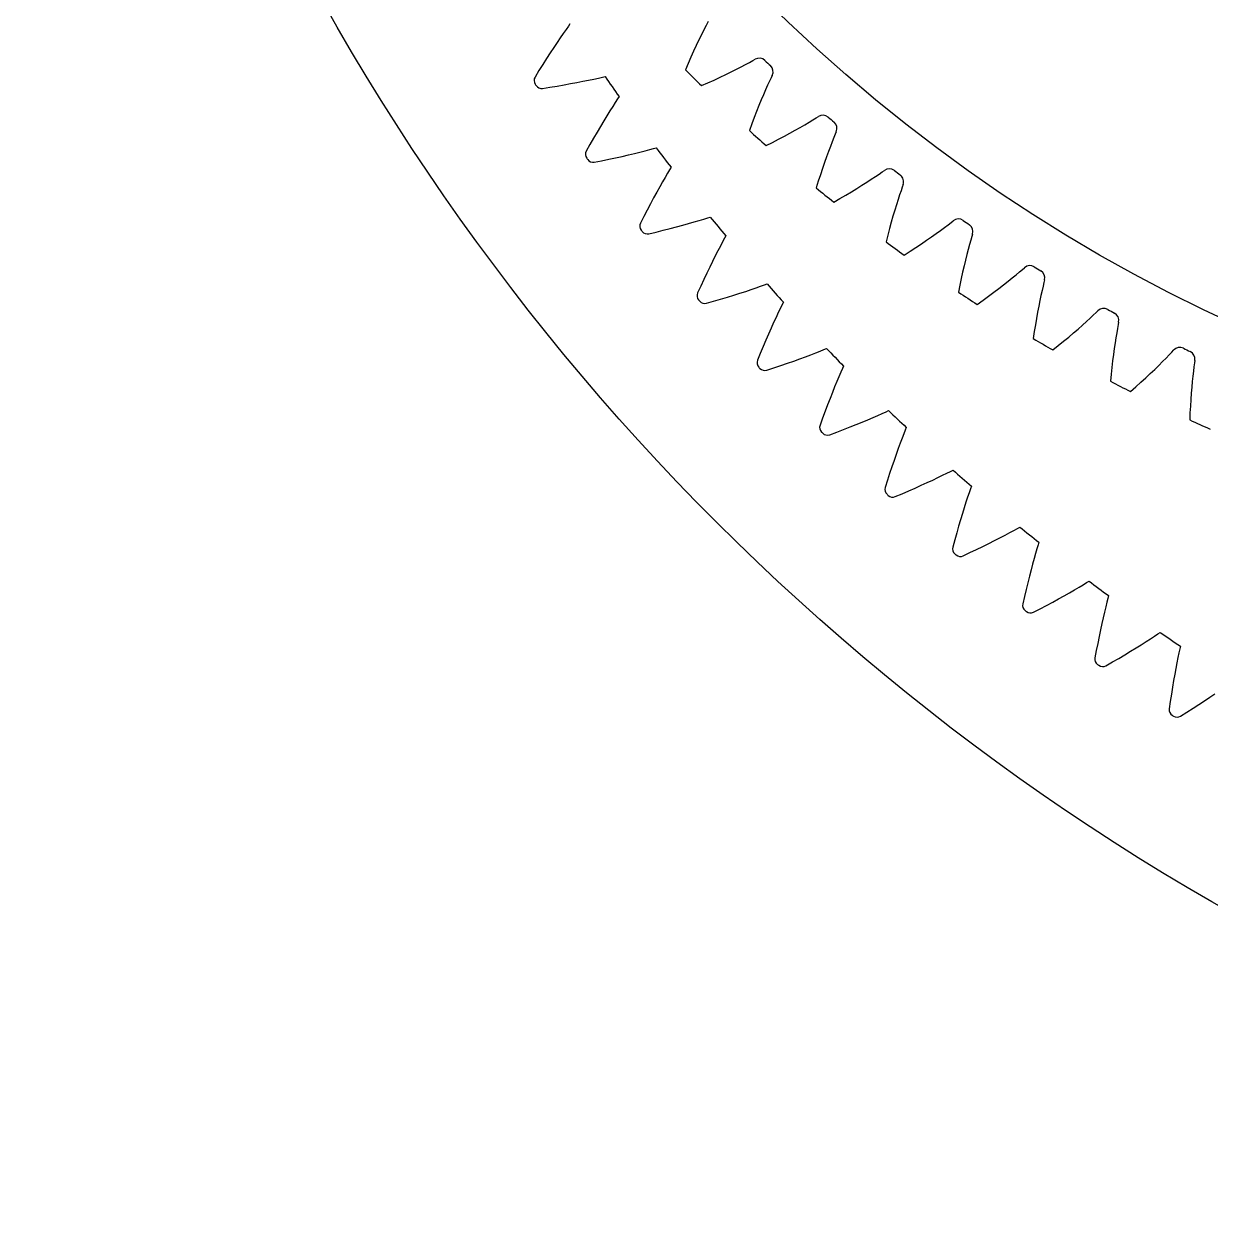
# Model space of a CAD drawing. Header units: millimetres. Extents: x -128 to 128, y -128 to 128.
# Drawn here: x -128.5 to -64, y -128.5 to -63.8 of the extents above; entities that cross this region are included whole.
import ezdxf

# ---------------------------------------------------------------- set-up
doc = ezdxf.new("R2010")
doc.units = ezdxf.units.MM

msp = doc.modelspace()

# ---------------------------------------------------------------- linework, layer by layer
at = {"layer": 'journal'}
msp.add_circle((-26.25, 0), 88, dxfattribs=at)
at = {"layer": 'outer'}
msp.add_circle((0, 0), 128.494929, dxfattribs=at)
at = {"layer": 'output_ring'}
for p, q in [((-98.912265, -63.904975), (-99.039461, -64.086221)), ((-98.824885, -63.781579), (-98.912265, -63.904975)), ((-99.349748, -64.536522), (-99.523762, -64.794206)), ((-99.187241, -64.299231), (-99.349748, -64.536522)), ((-99.039461, -64.086221), (-99.187241, -64.299231)), ((-99.707164, -65.069869), (-99.898423, -65.361864)), ((-99.523762, -64.794206), (-99.707164, -65.069869)), ((-100.300015, -65.990359), (-100.508609, -66.325243)), ((-100.096357, -65.668996), (-100.300015, -65.990359)), ((-99.898423, -65.361864), (-100.096357, -65.668996)), ((-100.508609, -66.325243), (-100.721774, -66.67262)), ((-97.061837, -66.681946), (-96.91431, -66.648812)), ((-100.312818, -67.286347), (-99.910147, -67.223365)), ((-99.910147, -67.223365), (-99.520767, -67.159789)), ((-99.520767, -67.159789), (-99.145767, -67.095564)), ((-99.145767, -67.095564), (-98.786103, -67.031142)), ((-98.786103, -67.031142), (-98.442979, -66.967053)), ((-98.442979, -66.967053), (-98.117954, -66.903926)), ((-98.117954, -66.903926), (-97.813137, -66.842542)), ((-97.813137, -66.842542), (-97.531571, -66.783926)), ((-97.531571, -66.783926), (-97.278083, -66.729552)), ((-97.278083, -66.729552), (-97.061837, -66.681946)), ((-96.241222, -67.860954), (-96.360969, -68.047206)), ((-96.158915, -67.734118), (-96.241222, -67.860954)), ((-96.652753, -68.509712), (-96.81618, -68.774235)), ((-96.499996, -68.26603), (-96.652753, -68.509712)), ((-96.360969, -68.047206), (-96.499996, -68.26603)), ((-96.988261, -69.057105), (-97.167529, -69.356611)), ((-96.81618, -68.774235), (-96.988261, -69.057105)), ((-97.352853, -69.671512), (-97.543321, -70.000864)), ((-97.167529, -69.356611), (-97.352853, -69.671512)), ((-97.738173, -70.343926), (-97.937084, -70.699657)), ((-97.543321, -70.000864), (-97.738173, -70.343926)), ((-94.279776, -70.560653), (-94.133713, -70.521569)), ((-97.103806, -71.217057), (-96.717322, -71.137754)), ((-96.717322, -71.137754), (-96.345232, -71.058384)), ((-96.345232, -71.058384), (-95.988475, -70.97944)), ((-95.988475, -70.97944), (-95.64823, -70.901499)), ((-95.64823, -70.901499), (-95.32603, -70.825252)), ((-95.32603, -70.825252), (-95.023951, -70.751565)), ((-95.023951, -70.751565), (-94.744991, -70.681586)), ((-94.744991, -70.681586), (-94.493916, -70.616985)), ((-94.493916, -70.616985), (-94.279776, -70.560653)), ((-97.503593, -71.296307), (-97.103806, -71.217057)), ((-93.412056, -71.705438), (-93.524157, -71.896389)), ((-93.334956, -71.57537), (-93.412056, -71.705438)), ((-93.796957, -72.37034), (-93.94953, -72.641269)), ((-93.654201, -72.120668), (-93.796957, -72.37034)), ((-93.524157, -71.896389), (-93.654201, -72.120668)), ((-94.110006, -72.93088), (-94.27699, -73.237405)), ((-93.94953, -72.641269), (-94.110006, -72.93088)), ((-94.4494, -73.559558), (-94.626364, -73.896358)), ((-94.27699, -73.237405), (-94.4494, -73.559558)), ((-94.807152, -74.247035), (-94.991485, -74.610534)), ((-94.626364, -73.896358), (-94.807152, -74.247035)), ((-91.802746, -74.463117), (-91.554495, -74.388394)), ((-91.554495, -74.388394), (-91.342814, -74.32343)), ((-91.342814, -74.32343), (-91.198455, -74.278459)), ((-94.137922, -75.09374), (-93.75497, -74.99884)), ((-93.75497, -74.99884), (-93.386402, -74.904456)), ((-93.386402, -74.904456), (-93.033138, -74.811119)), ((-93.033138, -74.811119), (-92.696331, -74.719453)), ((-92.696331, -74.719453), (-92.377485, -74.630211)), ((-92.377485, -74.630211), (-92.078641, -74.544343)), ((-92.078641, -74.544343), (-91.802746, -74.463117)), ((-94.53417, -75.189126), (-94.137922, -75.09374)), ((-90.533684, -75.627447), (-90.654532, -75.856811)), ((-90.429414, -75.432109), (-90.533684, -75.627447)), ((-90.357648, -75.299024), (-90.429414, -75.432109)), ((-90.787053, -76.112063), (-90.928521, -76.388953)), ((-90.654532, -75.856811), (-90.787053, -76.112063)), ((-91.231553, -76.99787), (-91.390766, -77.326745)), ((-91.077129, -76.684829), (-91.231553, -76.99787)), ((-90.928521, -76.388953), (-91.077129, -76.684829)), ((-91.390766, -77.326745), (-91.553936, -77.67044)), ((-91.720364, -78.028155), (-91.889814, -78.398827)), ((-91.553936, -77.67044), (-91.720364, -78.028155)), ((-89.277165, -78.312554), (-88.982045, -78.214645)), ((-88.982045, -78.214645), (-88.70967, -78.122305)), ((-88.70967, -78.122305), (-88.464651, -78.037583)), ((-88.464651, -78.037583), (-88.255776, -77.964094)), ((-88.255776, -77.964094), (-88.113358, -77.913309)), ((-91.409427, -78.95841), (-91.017371, -78.847045)), ((-91.017371, -78.847045), (-90.638579, -78.736703)), ((-90.638579, -78.736703), (-90.274139, -78.62746)), ((-90.274139, -78.62746), (-89.924947, -78.519884)), ((-89.924947, -78.519884), (-89.592132, -78.414644)), ((-89.592132, -78.414644), (-89.277165, -78.312554)), ((-87.231883, -78.898962), (-87.298196, -79.034846)), ((-87.505918, -79.468323), (-87.627986, -79.728735)), ((-87.394465, -79.234249), (-87.505918, -79.468323)), ((-87.298196, -79.034846), (-87.394465, -79.234249)), ((-87.758117, -80.011131), (-87.894612, -80.312786)), ((-87.627986, -79.728735), (-87.758117, -80.011131)), ((-88.036223, -80.631828), (-88.181978, -80.966885)), ((-87.894612, -80.312786), (-88.036223, -80.631828)), ((-88.331085, -81.31691), (-88.48288, -81.681076)), ((-88.181978, -80.966885), (-88.331085, -81.31691)), ((-85.229459, -81.558556), (-85.023734, -81.476663)), ((-85.023734, -81.476663), (-84.883491, -81.420148)), ((-88.48288, -81.681076), (-88.637169, -82.05831)), ((-87.013556, -82.22128), (-86.66901, -82.09964)), ((-86.66901, -82.09964), (-86.340733, -81.980999)), ((-86.340733, -81.980999), (-86.030162, -81.866229)), ((-86.030162, -81.866229), (-85.739253, -81.756441)), ((-85.739253, -81.756441), (-85.470843, -81.653138)), ((-85.470843, -81.653138), (-85.229459, -81.558556)), ((-88.134499, -82.597966), (-87.747278, -82.470804)), ((-87.747278, -82.470804), (-87.373269, -82.345202)), ((-87.373269, -82.345202), (-87.013556, -82.22128)), ((-84.111656, -82.71087), (-84.213533, -82.949267)), ((-84.023548, -82.507729), (-84.111656, -82.71087)), ((-83.962796, -82.369269), (-84.023548, -82.507729)), ((-84.324947, -83.214413), (-84.443527, -83.50185)), ((-84.213533, -82.949267), (-84.324947, -83.214413)), ((-84.567685, -83.808789), (-84.69625, -84.133308)), ((-84.443527, -83.50185), (-84.567685, -83.808789)), ((-84.828306, -84.473997), (-84.963106, -84.829777)), ((-84.69625, -84.133308), (-84.828306, -84.473997)), ((-85.100019, -85.199795), (-85.238893, -85.582972)), ((-84.963106, -84.829777), (-85.100019, -85.199795)), ((-83.270676, -85.544507), (-82.947477, -85.41266)), ((-82.947477, -85.41266), (-82.641812, -85.285398)), ((-82.641812, -85.285398), (-82.355591, -85.163911)), ((-82.355591, -85.163911), (-82.091588, -85.049816)), ((-82.091588, -85.049816), (-81.854235, -84.945529)), ((-81.854235, -84.945529), (-81.651998, -84.855366)), ((-81.651998, -84.855366), (-81.514161, -84.793214)), ((-84.714767, -86.101814), (-84.333017, -85.959063)), ((-84.333017, -85.959063), (-83.964405, -85.818408)), ((-83.964405, -85.818408), (-83.610009, -85.68001)), ((-83.610009, -85.68001), (-83.270676, -85.544507)), ((-80.690653, -86.051596), (-80.782784, -86.293927)), ((-80.610849, -85.845052), (-80.690653, -86.051596)), ((-80.555758, -85.704244), (-80.610849, -85.845052)), ((-80.883362, -86.56337), (-80.990196, -86.855376)), ((-80.782784, -86.293927), (-80.883362, -86.56337)), ((-81.101813, -87.167095), (-81.217121, -87.496557)), ((-80.990196, -86.855376), (-81.101813, -87.167095)), ((-81.335262, -87.842318), (-81.455533, -88.203268)), ((-81.217121, -87.496557), (-81.335262, -87.842318)), ((-81.577338, -88.578531), (-81.70057, -88.967021)), ((-81.455533, -88.203268), (-81.577338, -88.578531)), ((-79.417938, -88.703988), (-79.117682, -88.564443)), ((-79.117682, -88.564443), (-78.83662, -88.431457)), ((-78.83662, -88.431457), (-78.577457, -88.306757)), ((-78.577457, -88.306757), (-78.344525, -88.192936)), ((-78.344525, -88.192936), (-78.146108, -88.094652)), ((-78.146108, -88.094652), (-78.010903, -88.026965)), ((-80.780197, -89.306092), (-80.417588, -89.150614)), ((-80.417588, -89.150614), (-80.069092, -88.997968)), ((-80.069092, -88.997968), (-79.735529, -88.848825)), ((-79.735529, -88.848825), (-79.417938, -88.703988)), ((-77.137075, -89.25094), (-77.21931, -89.496805)), ((-77.065707, -89.041332), (-77.137075, -89.25094)), ((-77.016368, -88.898407), (-77.065707, -89.041332)), ((-81.155848, -89.464196), (-80.780197, -89.306092)), ((-77.308885, -89.770103), (-77.403798, -90.066199)), ((-77.21931, -89.496805), (-77.308885, -89.770103)), ((-77.502691, -90.382185), (-77.604553, -90.71605)), ((-77.403798, -90.066199), (-77.502691, -90.382185)), ((-77.708585, -91.066314), (-77.814129, -91.431842)), ((-77.604553, -90.71605), (-77.708585, -91.066314)), ((-74.706096, -91.295443), (-74.511825, -91.189199)), ((-74.511825, -91.189199), (-74.379473, -91.116088)), ((-77.920626, -91.811733), (-78.028013, -92.204898)), ((-77.814129, -91.431842), (-77.920626, -91.811733)), ((-76.069376, -92.007164), (-75.757916, -91.849576)), ((-75.757916, -91.849576), (-75.463561, -91.697978)), ((-75.463561, -91.697978), (-75.188119, -91.55371)), ((-75.188119, -91.55371), (-74.934223, -91.41861)), ((-74.934223, -91.41861), (-74.706096, -91.295443)), ((-77.46359, -92.679589), (-77.094655, -92.506392)), ((-77.094655, -92.506392), (-76.738644, -92.336346)), ((-76.738644, -92.336346), (-76.396621, -92.169702)), ((-76.396621, -92.169702), (-76.069376, -92.007164)), ((-73.456761, -92.303646), (-73.528965, -92.552641)), ((-73.393946, -92.091317), (-73.456761, -92.303646)), ((-73.35044, -91.946509), (-73.393946, -92.091317)), ((-73.690226, -93.129044), (-73.776232, -93.448778)), ((-73.607391, -92.829344), (-73.690226, -93.129044)), ((-73.528965, -92.552641), (-73.607391, -92.829344)), ((-73.86448, -93.786496), (-73.954232, -94.140688)), ((-73.776232, -93.448778), (-73.86448, -93.786496)), ((-73.954232, -94.140688), (-74.044876, -94.510193)), ((-71.416085, -94.525541), (-71.167873, -94.380262)), ((-71.167873, -94.380262), (-70.944924, -94.247952)), ((-70.944924, -94.247952), (-70.755118, -94.133922)), ((-70.755118, -94.133922), (-70.625839, -94.055508)), ((-74.135891, -94.894088), (-74.227256, -95.291282)), ((-74.044876, -94.510193), (-74.135891, -94.894088)), ((-72.598631, -95.190002), (-72.278242, -95.014336)), ((-72.278242, -95.014336), (-71.973424, -94.844255)), ((-71.973424, -94.844255), (-71.685455, -94.680852)), ((-71.685455, -94.680852), (-71.416085, -94.525541)), ((-69.601599, -94.989996), (-69.655758, -95.204696)), ((-69.563997, -94.843545), (-69.601599, -94.989996)), ((-73.64406, -95.74271), (-73.282447, -95.554703)), ((-73.282447, -95.554703), (-72.93362, -95.37037)), ((-72.93362, -95.37037), (-72.598631, -95.190002)), ((-69.78496, -95.736067), (-69.855581, -96.038877)), ((-69.717811, -95.456413), (-69.78496, -95.736067)), ((-69.655758, -95.204696), (-69.717811, -95.456413)), ((-69.928559, -96.361834), (-70.003049, -96.702851)), ((-69.855581, -96.038877), (-69.928559, -96.361834)), ((-70.078373, -97.06039), (-70.153968, -97.433265)), ((-70.003049, -96.702851), (-70.078373, -97.06039)), ((-67.284594, -97.186848), (-67.06719, -97.045611)), ((-67.06719, -97.045611), (-66.882161, -96.923983)), ((-66.882161, -96.923983), (-66.756166, -96.840394)), ((-70.153968, -97.433265), (-70.229351, -97.820533)), ((-68.368354, -97.865399), (-68.07068, -97.683105)), ((-68.07068, -97.683105), (-67.789569, -97.508167)), ((-67.789569, -97.508167), (-67.526715, -97.342067)), ((-67.526715, -97.342067), (-67.284594, -97.186848)), ((-65.663261, -97.584752), (-65.694897, -97.732607)), ((-70.229351, -97.820533), (-70.304544, -98.221103)), ((-69.349836, -98.446019), (-69.008766, -98.2477)), ((-69.008766, -98.2477), (-68.681361, -98.053905)), ((-68.681361, -98.053905), (-68.368354, -97.865399)), ((-65.792112, -98.20335), (-65.847872, -98.485496)), ((-65.74031, -97.949325), (-65.792112, -98.20335)), ((-65.694897, -97.732607), (-65.74031, -97.949325)), ((-69.703533, -98.648525), (-69.349836, -98.446019)), ((-65.906164, -98.790919), (-65.965994, -99.116568)), ((-65.847872, -98.485496), (-65.906164, -98.790919)), ((-66.026602, -99.460324), (-66.087375, -99.820622)), ((-65.965994, -99.116568), (-66.026602, -99.460324)), ((-66.147798, -100.196254), (-66.207424, -100.586258)), ((-66.087375, -99.820622), (-66.147798, -100.196254)), ((-64.056095, -100.361462), (-63.782305, -100.175275)), ((-66.207424, -100.586258), (-66.266322, -100.989546)), ((-64.97053, -100.96361), (-64.651248, -100.756706)), ((-64.651248, -100.756706), (-64.346138, -100.55567)), ((-64.346138, -100.55567), (-64.056095, -100.361462)), ((-65.648483, -101.392262), (-65.303283, -101.175588)), ((-65.303283, -101.175588), (-64.97053, -100.96361))]:
    msp.add_line(p, q, dxfattribs=at)
for centre, radius, start, end in [((0, 0), 117.619929, 214.516641, 215.160778), ((-100.413146, -66.857955), 0.36, 149.014672, 213.656816), ((0, 0), 120.994929, 213.656816, 213.698023), ((-100.365036, -66.930155), 0.36, 213.698023, 278.340167), ((0, 0), 117.619929, 216.839222, 217.483359), ((-97.621199, -70.872332), 0.36, 151.337253, 215.979397), ((0, 0), 120.994929, 215.979397, 216.020603), ((-97.570203, -70.942523), 0.36, 216.020603, 280.662747), ((0, 0), 117.619929, 219.161803, 219.805939), ((-94.668861, -74.770266), 0.36, 153.659833, 218.301977), ((0, 0), 120.994929, 218.301977, 218.343184), ((-94.615062, -74.838332), 0.36, 218.343184, 282.985328), ((0, 0), 117.619929, 221.484383, 222.12852), ((-91.560983, -78.545353), 0.36, 155.982414, 220.624558), ((0, 0), 120.994929, 220.624558, 220.665765), ((-91.504469, -78.611183), 0.36, 220.665765, 285.307909), ((0, 0), 117.619929, 223.806964, 224.451101), ((-88.30267, -82.19139), 0.36, 158.304995, 222.947138), ((0, 0), 120.994929, 222.947138, 222.988345), ((-88.243535, -82.254875), 0.36, 222.988345, 287.630489), ((0, 0), 117.619929, 226.129545, 226.773681), ((-84.899275, -85.702386), 0.36, 160.627575, 225.269719), ((0, 0), 120.994929, 225.269719, 225.310926), ((-84.837617, -85.763423), 0.36, 225.310926, 289.95307), ((0, 0), 117.619929, 228.452125, 229.096262), ((-81.356392, -89.072574), 0.36, 162.950156, 227.5923), ((0, 0), 120.994929, 227.5923, 227.633507), ((-81.29231, -89.131062), 0.36, 227.633507, 292.275651), ((0, 0), 117.619929, 230.774706, 231.418843), ((-77.67984, -92.296416), 0.36, 165.272737, 229.91488), ((0, 0), 120.994929, 229.91488, 229.956087), ((-77.613441, -92.352259), 0.36, 229.956087, 294.598231), ((0, 0), 117.619929, 233.097286, 233.741423), ((-73.875661, -95.368615), 0.36, 167.595317, 232.237461), ((0, 0), 120.994929, 232.237461, 232.278668), ((-73.807053, -95.421722), 0.36, 232.278668, 296.920812), ((0, 0), 117.619929, 235.419867, 236.064004), ((-69.950104, -98.284124), 0.36, 169.917898, 234.560042), ((0, 0), 120.994929, 234.560042, 234.601249), ((-69.8794, -98.334406), 0.36, 234.601249, 299.243392), ((-65.909619, -101.038152), 0.36, 172.240478, 236.882622), ((0, 0), 120.994929, 236.882622, 236.923829), ((-65.836935, -101.085528), 0.36, 236.923829, 301.565973)]:
    msp.add_arc(centre, radius, start, end, dxfattribs=at)
at = {"layer": 'thin_ring_external'}
for p, q in [((-91.43122, -63.874724), (-91.554, -64.114717)), ((-91.318665, -63.659504), (-91.43122, -63.874724)), ((-91.820418, -64.654916), (-91.960944, -64.951043)), ((-91.68433, -64.375588), (-91.820418, -64.654916)), ((-91.554, -64.114717), (-91.68433, -64.375588)), ((-92.10488, -65.262759), (-92.251388, -65.589139)), ((-91.960944, -64.951043), (-92.10488, -65.262759)), ((-92.399765, -65.929453), (-92.549409, -66.283112)), ((-92.251388, -65.589139), (-92.399765, -65.929453)), ((-89.525534, -66.117442), (-89.287129, -65.991607)), ((-89.287129, -65.991607), (-89.073363, -65.876313)), ((-89.073363, -65.876313), (-88.891676, -65.776414)), ((-88.891676, -65.776414), (-88.766447, -65.708996)), ((-90.666447, -66.682938), (-90.356595, -66.535034)), ((-90.356595, -66.535034), (-90.062287, -66.390737)), ((-90.062287, -66.390737), (-89.784719, -66.251093)), ((-89.784719, -66.251093), (-89.525534, -66.117442)), ((-87.835902, -66.581941), (-87.895192, -66.711217)), ((-91.68104, -67.140461), (-91.329321, -66.986313)), ((-91.329321, -66.986313), (-90.990929, -66.833602)), ((-90.990929, -66.833602), (-90.666447, -66.682938)), ((-88.084713, -67.119595), (-88.195079, -67.365544)), ((-87.983294, -66.898908), (-88.084713, -67.119595)), ((-87.895192, -66.711217), (-87.983294, -66.898908)), ((-88.433566, -67.918642), (-88.558789, -68.221558)), ((-88.311919, -67.63273), (-88.433566, -67.918642)), ((-88.195079, -67.365544), (-88.311919, -67.63273)), ((-88.686621, -68.540217), (-88.816272, -68.873651)), ((-88.558789, -68.221558), (-88.686621, -68.540217)), ((-88.947079, -69.221098), (-89.07847, -69.581937)), ((-88.816272, -68.873651), (-88.947079, -69.221098)), ((-86.066999, -69.262082), (-85.83533, -69.124238)), ((-85.83533, -69.124238), (-85.62773, -68.998179)), ((-85.62773, -68.998179), (-85.451381, -68.889134)), ((-85.451381, -68.889134), (-85.329757, -68.815409)), ((-87.493915, -70.052132), (-87.177549, -69.885096)), ((-87.177549, -69.885096), (-86.875653, -69.721563)), ((-86.875653, -69.721563), (-86.589097, -69.562427)), ((-86.589097, -69.562427), (-86.319021, -69.408793)), ((-86.319021, -69.408793), (-86.066999, -69.262082)), ((-84.408465, -69.771836), (-84.486869, -69.963781)), ((-84.355853, -69.639702), (-84.408465, -69.771836)), ((-88.167457, -70.393828), (-87.824068, -70.221922)), ((-87.824068, -70.221922), (-87.493915, -70.052132)), ((-84.67455, -70.440622), (-84.777595, -70.713425)), ((-84.576887, -70.189359), (-84.67455, -70.440622)), ((-84.486869, -69.963781), (-84.576887, -70.189359)), ((-84.884485, -71.005176), (-84.994078, -71.314091)), ((-84.777595, -70.713425), (-84.884485, -71.005176)), ((-85.105472, -71.638861), (-85.217928, -71.978481)), ((-84.994078, -71.314091), (-85.105472, -71.638861)), ((-82.027187, -71.940037), (-81.856636, -71.822129)), ((-81.856636, -71.822129), (-81.738936, -71.742291)), ((-85.330824, -72.332153), (-85.443619, -72.69923)), ((-85.217928, -71.978481), (-85.330824, -72.332153)), ((-82.958489, -72.552637), (-82.696611, -72.385413)), ((-82.696611, -72.385413), (-82.452408, -72.226025)), ((-82.452408, -72.226025), (-82.228079, -72.076532)), ((-82.228079, -72.076532), (-82.027187, -71.940037)), ((-84.158175, -73.27433), (-83.837122, -73.087903)), ((-83.837122, -73.087903), (-83.529698, -72.904932)), ((-83.529698, -72.904932), (-83.236546, -72.726197)), ((-83.236546, -72.726197), (-82.958489, -72.552637)), ((-80.916892, -73.076006), (-81.001599, -73.331929)), ((-80.83851, -72.846126), (-80.916892, -73.076006)), ((-80.770009, -72.650429), (-80.83851, -72.846126)), ((-80.724213, -72.51578), (-80.770009, -72.650429)), ((-84.492339, -73.463545), (-84.158175, -73.27433)), ((-81.09058, -73.609637), (-81.182433, -73.906465)), ((-81.001599, -73.331929), (-81.09058, -73.609637)), ((-81.276109, -74.220573), (-81.370775, -74.550607)), ((-81.182433, -73.906465), (-81.276109, -74.220573)), ((-81.465744, -74.895526), (-81.560434, -75.254502)), ((-81.370775, -74.550607), (-81.465744, -74.895526)), ((-78.926937, -75.173188), (-78.691191, -75.001539)), ((-78.691191, -75.001539), (-78.474789, -74.840786)), ((-78.474789, -74.840786), (-78.281128, -74.694212)), ((-78.281128, -74.694212), (-78.116819, -74.567749)), ((-78.116819, -74.567749), (-78.003349, -74.482005)), ((-81.560434, -75.254502), (-81.654338, -75.626859)), ((-79.732411, -75.734567), (-79.448768, -75.541097)), ((-79.448768, -75.541097), (-79.179935, -75.353565)), ((-79.179935, -75.353565), (-78.926937, -75.173188)), ((-77.047736, -75.538425), (-77.114278, -75.772007)), ((-76.989317, -75.339484), (-77.047736, -75.538425)), ((-76.950456, -75.202673), (-76.989317, -75.339484)), ((-80.665273, -76.341605), (-80.341206, -76.135574)), ((-80.341206, -76.135574), (-80.030091, -75.932997)), ((-80.030091, -75.932997), (-79.732411, -75.734567)), ((-77.260492, -76.31381), (-77.337069, -76.614941)), ((-77.185807, -76.031921), (-77.260492, -76.31381)), ((-77.114278, -75.772007), (-77.185807, -76.031921)), ((-77.414584, -76.933423), (-77.492275, -77.26786)), ((-77.337069, -76.614941), (-77.414584, -76.933423)), ((-77.569508, -77.617178), (-77.645745, -77.98052)), ((-77.492275, -77.26786), (-77.569508, -77.617178)), ((-75.019835, -77.764844), (-74.793162, -77.581382)), ((-74.793162, -77.581382), (-74.585249, -77.409789)), ((-74.585249, -77.409789), (-74.399325, -77.253518)), ((-74.399325, -77.253518), (-74.241689, -77.11883)), ((-74.241689, -77.11883), (-74.132745, -77.027404)), ((-77.645745, -77.98052), (-77.720514, -78.357187)), ((-75.795594, -78.366619), (-75.5222, -78.158919)), ((-75.5222, -78.158919), (-75.263293, -77.957905)), ((-75.263293, -77.957905), (-75.019835, -77.764844)), ((-73.178965, -78.270327), (-73.237129, -78.533554)), ((-73.124436, -78.033652), (-73.178965, -78.270327)), ((-73.076252, -77.831988), (-73.124436, -78.033652)), ((-73.044427, -77.693371), (-73.076252, -77.831988)), ((-76.696243, -79.020498), (-76.38312, -78.798188)), ((-76.38312, -78.798188), (-76.082754, -78.57999)), ((-76.082754, -78.57999), (-75.795594, -78.366619)), ((-73.297323, -78.818889), (-73.358425, -79.123538)), ((-73.237129, -78.533554), (-73.297323, -78.818889)), ((-73.419577, -79.445562), (-73.48009, -79.783529)), ((-73.358425, -79.123538), (-73.419577, -79.445562)), ((-70.391907, -79.611278), (-70.241353, -79.468718)), ((-70.241353, -79.468718), (-70.137219, -79.371848)), ((-73.539386, -80.136335), (-73.59697, -80.503097)), ((-73.48009, -79.783529), (-73.539386, -80.136335)), ((-71.218781, -80.358861), (-70.985499, -80.153621)), ((-70.985499, -80.153621), (-70.768488, -79.958824)), ((-70.768488, -79.958824), (-70.569609, -79.776839)), ((-70.569609, -79.776839), (-70.391907, -79.611278)), ((-69.041022, -80.121437), (-69.078846, -80.325298)), ((-69.016316, -79.981375), (-69.041022, -80.121437)), ((-73.59697, -80.503097), (-73.652409, -80.883089)), ((-72.005409, -81.021977), (-71.729518, -80.794222)), ((-71.729518, -80.794222), (-71.467086, -80.572833)), ((-71.467086, -80.572833), (-71.218781, -80.358861)), ((-69.165867, -80.830302), (-69.211413, -81.118339)), ((-69.121219, -80.564448), (-69.165867, -80.830302)), ((-69.078846, -80.325298), (-69.121219, -80.564448)), ((-72.595606, -81.493235), (-72.294242, -81.255227)), ((-72.294242, -81.255227), (-72.005409, -81.021977)), ((-69.25688, -81.42571), (-69.301509, -81.750436)), ((-69.211413, -81.118339), (-69.25688, -81.42571)), ((-66.126249, -81.61128), (-66.027197, -81.509219)), ((-69.344686, -82.091053), (-69.385891, -82.446426)), ((-69.301509, -81.750436), (-69.344686, -82.091053)), ((-66.834452, -82.333287), (-66.627672, -82.127663)), ((-66.627672, -82.127663), (-66.438344, -81.93576)), ((-66.438344, -81.93576), (-66.269327, -81.761342)), ((-66.269327, -81.761342), (-66.126249, -81.61128)), ((-64.876634, -82.060718), (-64.894155, -82.201858)), ((-69.424673, -82.815649), (-69.460637, -83.197977)), ((-69.385891, -82.446426), (-69.424673, -82.815649)), ((-67.544792, -83.011042), (-67.294006, -82.776541)), ((-67.294006, -82.776541), (-67.056951, -82.55017)), ((-67.056951, -82.55017), (-66.834452, -82.333287)), ((-64.951628, -82.648387), (-64.982642, -82.916173)), ((-64.921521, -82.407384), (-64.951628, -82.648387)), ((-64.894155, -82.201858), (-64.921521, -82.407384)), ((-68.085239, -83.500281), (-67.808694, -83.252587)), ((-67.808694, -83.252587), (-67.544792, -83.011042)), ((-65.013422, -83.20616), (-65.043134, -83.515451)), ((-64.982642, -82.916173), (-65.013422, -83.20616)), ((-68.374057, -83.753366), (-68.085239, -83.500281)), ((-65.071125, -83.842033), (-65.096854, -84.18441)), ((-65.043134, -83.515451), (-65.071125, -83.842033)), ((-65.119859, -84.541424), (-65.139738, -84.912145)), ((-65.096854, -84.18441), (-65.119859, -84.541424)), ((-65.139738, -84.912145), (-65.156133, -85.295811))]:
    msp.add_line(p, q, dxfattribs=at)
for centre, radius, start, end in [((-88.541035, -66.098469), 0.45, 46.698628, 120.060588), ((-26.25, 0), 90.375, 226.698628, 226.959909), ((-26.25, 0), 93.75, 224.992957, 225.73875), ((-88.238965, -66.381841), 0.45, 333.597949, 46.959909), ((-85.084753, -69.192865), 0.45, 49.625457, 122.987417), ((-26.25, 0), 90.375, 229.625457, 229.886738), ((-84.768608, -69.460443), 0.45, 336.524778, 49.886738), ((-26.25, 0), 93.75, 227.919787, 228.665579), ((-81.474977, -72.106744), 0.45, 52.552286, 125.914247), ((-26.25, 0), 90.375, 232.552286, 232.813567), ((-81.145582, -72.357831), 0.45, 339.451607, 52.813567), ((-26.25, 0), 93.75, 230.846616, 231.592408), ((-77.721126, -74.832505), 0.45, 55.479116, 128.841076), ((-26.25, 0), 90.375, 235.479116, 235.740397), ((-77.37934, -75.066445), 0.45, 342.378436, 55.740397), ((-26.25, 0), 93.75, 233.773445, 234.519238), ((-73.832993, -77.363036), 0.45, 58.405945, 131.767905), ((-26.25, 0), 90.375, 238.405945, 238.667226), ((-73.479708, -77.57922), 0.45, 345.305266, 58.667226), ((-26.25, 0), 93.75, 236.700274, 237.446067), ((-69.820721, -79.691737), 0.45, 61.332774, 134.694734), ((-26.25, 0), 90.375, 241.332774, 241.594055), ((-69.456858, -79.889599), 0.45, 348.232095, 61.594055), ((-26.25, 0), 93.75, 239.627104, 240.372896), ((-65.694778, -81.81253), 0.45, 64.259603, 137.621564), ((-26.25, 0), 90.375, 244.259603, 244.520884), ((-65.321287, -81.991555), 0.45, 351.158924, 64.520884), ((-26.25, 0), 93.75, 242.553933, 243.299726), ((-26.25, 0), 93.75, 245.480762, 246.226555)]:
    msp.add_arc(centre, radius, start, end, dxfattribs=at)

doc.saveas('drawing.dxf')
